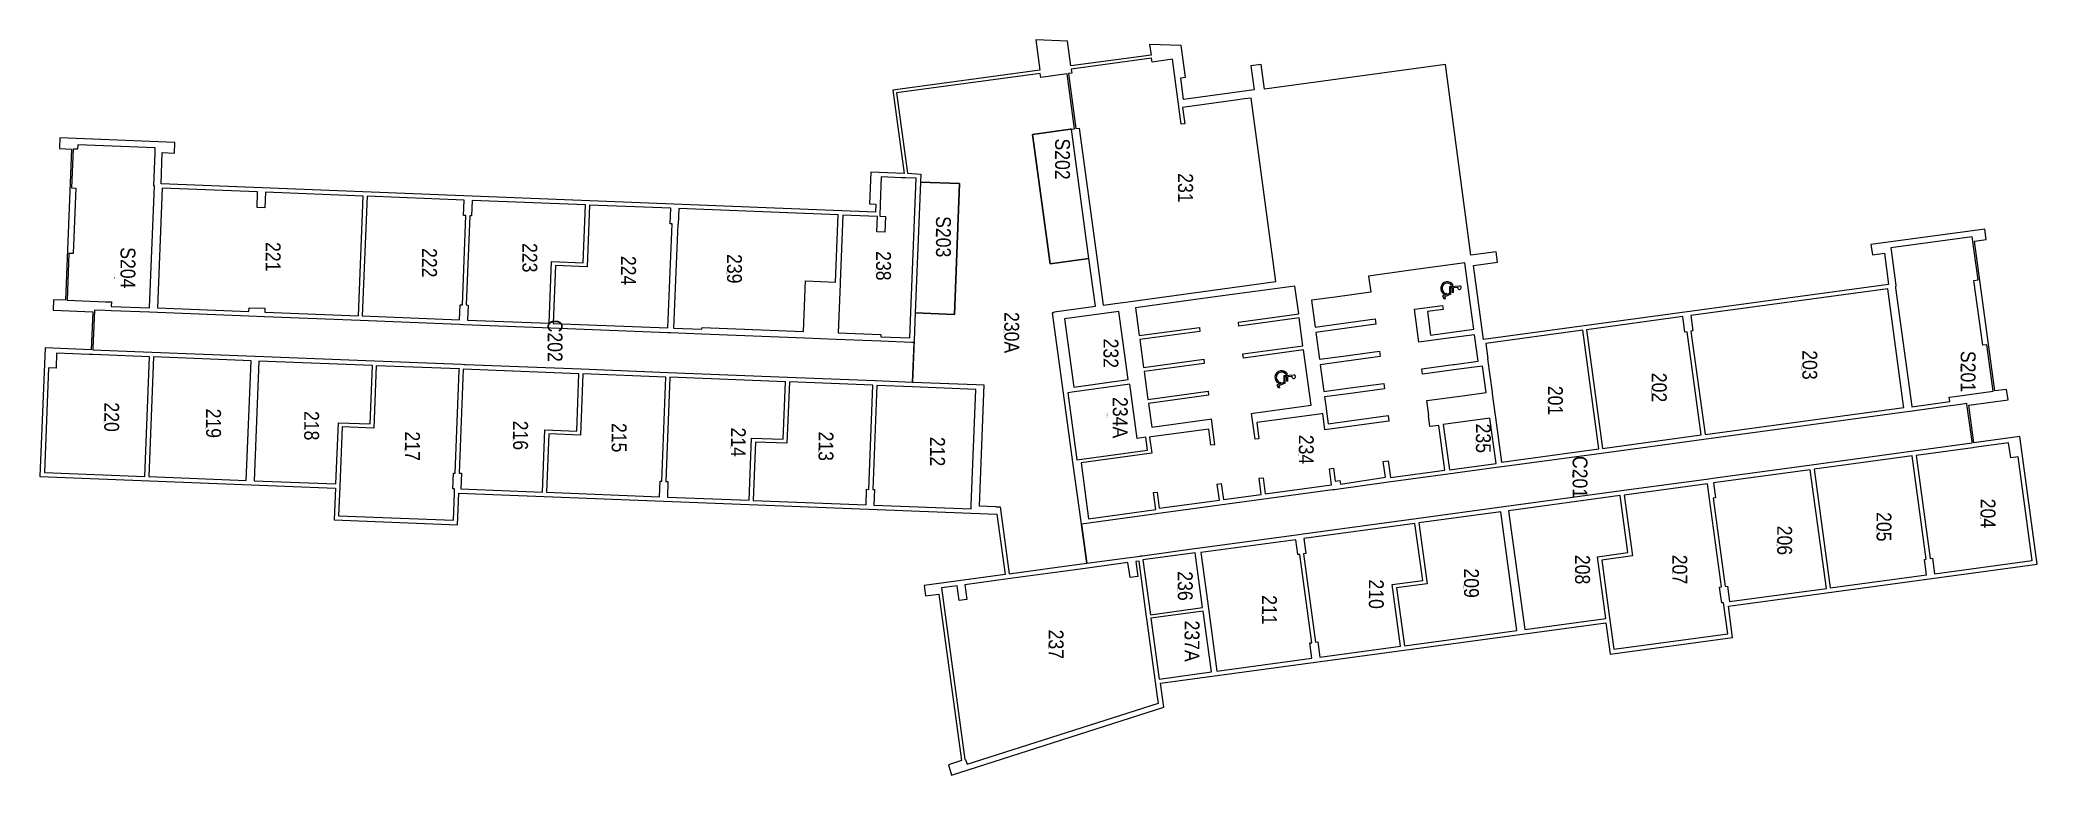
# Model space of a CAD drawing. Header units: inches. Extents: x 69235496 to 69238519, y 27654888 to 27656001.
import ezdxf

# ---------------------------------------------------------------- set-up
doc = ezdxf.new("R2010")
doc.units = ezdxf.units.IN
doc.header["$LTSCALE"] = 100
doc.header["$MEASUREMENT"] = 0
doc.layers.get('0').update_dxf_attribs({"linetype": 'CONTINUOUS'})
for name, color, linetype in [('A-IDEN-ICON', 4, 'CONTINUOUS'), ('A-IDEN-SNUM', 4, 'CONTINUOUS'), ('A-IDEN-VNUM', 4, 'CONTINUOUS'), ('AREA-ASSIGN', 7, 'CONTINUOUS'), ('AREA-GROSS', 1, 'CONTINUOUS')]:
    doc.layers.add(name, color=color, linetype=linetype)
doc.layers.get('0').off()
doc.styles.add('CP_ROOMSNUMBER', font='arial.ttf', dxfattribs={"height": 1})
doc.styles.add('CP_ROOMVNUMBER', font='arial.ttf', dxfattribs={"width": 0.85, "height": 0.075})

# ---------------------------------------------------------------- blocks, each defined once
blk = doc.blocks.new('CPHC')
for p, q in [((5.5, 8), (5, 15.8)), ((4.7, 9.6), (4.6, 10.7)), ((5.5, 8), (10.8, 8)), ((6.3, 11), (6.1, 14.1)), ((10, 11), (6.3, 11)), ((6.4, 10), (10, 10)), ((6.4, 9), (6.4, 10)), ((11.5, 9), (6.4, 9)), ((10, 11), (10, 10)), ((10.8, 8), (12.7, 3)), ((10.9, 5.7), (11.5, 4.2)), ((11.5, 9), (13.3, 4.3)), ((15.2, 3.9), (12.7, 3)), ((14.8, 4.9), (13.3, 4.3)), ((14.8, 4.9), (15.2, 3.9))]:
    blk.add_line(p, q)
for centre, radius, start, end in [((6.4, 15.5), 1.38, 260.2584, 166.6451), ((7, 6.3), 5, 118.3454, 334.8586), ((7, 6.3), 4, 125.1719, 350.8537)]:
    blk.add_arc(centre, radius, start, end)

msp = doc.modelspace()

# ---------------------------------------------------------------- linework, layer by layer
at = {"layer": 'AREA-ASSIGN', "flags": 128}
for points in [[(69237319.6, 27655911.7), (69237305.8, 27655909.8), (69237225.6, 27655898.9), (69237229, 27655874.2), (69237223.8, 27655873.5), (69237210.4, 27655971.8), (69237179.4, 27655967.6), (69237178.6, 27655973.3), (69237057.1, 27655956.8), (69237057.9, 27655950.8), (69237053, 27655950.1), (69237064.3, 27655866.9), (69237069.2, 27655867.6), (69237095.9, 27655671.5), (69237105.7, 27655599.6), (69237131, 27655603), (69237139.2, 27655604.2), (69237147, 27655605.2), (69237367, 27655635.1), (69237329.4, 27655913.1)], [(69236816.8, 27655483.1), (69236913, 27655479.3), (69236913, 27655479.3), (69236925, 27655478.8), (69236917.8, 27655295.9), (69236943, 27655294.9), (69236943, 27655294.3), (69236949.6, 27655294), (69236963.4, 27655192.8), (69237036, 27655202.6), (69237080.6, 27655208.7), (69237072.1, 27655270.7), (69237072, 27655271.3), (69237059.7, 27655361.8), (69237059.7, 27655361.8), (69237045.6, 27655466), (69237045.6, 27655466.1), (69237045.1, 27655469.7), (69237029, 27655588), (69237030, 27655588.2), (69237030, 27655588.3), (69237031.3, 27655588.5), (69237031.1, 27655589.5), (69237093.8, 27655598), (69237084, 27655669.9), (69237025.1, 27655661.9), (69236998.4, 27655858.1), (69237055.8, 27655865.9), (69237057.4, 27655866), (69237062.3, 27655866.6), (69237051, 27655949.9), (69237011.1, 27655944.4), (69237010.3, 27655950.4), (69236792.5, 27655920.8), (69236809.1, 27655799.1), (69236829.3, 27655797.8), (69236828.8, 27655785.8), (69236888.2, 27655783.5), (69236880.4, 27655585.6), (69236821, 27655588), (69236819.3, 27655546.3)], [(69235604.2, 27655604.3), (69235603.9, 27655597.5), (69235661.9, 27655595.2), (69235661.9, 27655596), (69235669.2, 27655780.3), (69235668.2, 27655780.3), (69235670.2, 27655830.8), (69235670.5, 27655837.8), (69235553.1, 27655842.4), (69235552.8, 27655835.5), (69235545.9, 27655835.8), (69235543.6, 27655776.9), (69235550, 27655776.6), (69235546.1, 27655677.7), (69235539.7, 27655677.9), (69235536.9, 27655607), (69235595.3, 27655604.7)], [(69236707.5, 27655634.3), (69236707.5, 27655634.2), (69236707.4, 27655631.6), (69236704.5, 27655557.5), (69236769.1, 27655555), (69236768.9, 27655551.5), (69236813, 27655549.8), (69236815, 27655602.1), (69236822.5, 27655791.6), (69236806.3, 27655792.2), (69236803.3, 27655792.3), (69236800.4, 27655792.5), (69236769.5, 27655793.7), (69236767.9, 27655752.2), (69236767.2, 27655734.3), (69236775.7, 27655733.9), (69236774.8, 27655709.9), (69236762.8, 27655710.4), (69236763.7, 27655733.8), (69236711.5, 27655735.9)], [(69235681.1, 27655776.6), (69235673.9, 27655595.5), (69235812.3, 27655590), (69235812.5, 27655595.7), (69235836.5, 27655594.8), (69235836.3, 27655589), (69235978, 27655583.5), (69235985.2, 27655764.6), (69235837.4, 27655770.4), (69235836.5, 27655747), (69235824.5, 27655747.4), (69235825.4, 27655770.9)], [(69235983.9, 27655583.2), (69236131.1, 27655577.4), (69236132, 27655600.2), (69236135.3, 27655600), (69236140.6, 27655735), (69236137.3, 27655735.1), (69236138.2, 27655758.5), (69235991.1, 27655764.3)], [(69236143.9, 27655599.7), (69236143, 27655576.9), (69236266.8, 27655572.1), (69236270.5, 27655665.5), (69236318.4, 27655663.6), (69236321.9, 27655751.3), (69236150.2, 27655758), (69236149.3, 27655734.6), (69236146.5, 27655734.7), (69236141.2, 27655599.8)], [(69236272.7, 27655571.8), (69236446.6, 27655565), (69236452.8, 27655722.6), (69236450, 27655722.8), (69236451, 27655746.2), (69236327.8, 27655751), (69236324.1, 27655657.5), (69236276.1, 27655659.4)], [(69236700.2, 27655634.5), (69236704.3, 27655736.2), (69236462.9, 27655745.7), (69236462, 27655722.3), (69236461.3, 27655722.3), (69236455.1, 27655564.7), (69236455.1, 27655564.6), (69236498.1, 27655562.9), (69236498.2, 27655565.7), (69236651.6, 27655559.6), (69236654.6, 27655636.3)], [(69238305.7, 27655629.3), (69238305, 27655626.5), (69238305.1, 27655625.8), (69238329.5, 27655446.3), (69238329.6, 27655446.3), (69238329.7, 27655445.6), (69238387.1, 27655453.4), (69238386.2, 27655460.2), (69238394.9, 27655461.4), (69238453, 27655469.3), (69238443.4, 27655539.6), (69238437.1, 27655538.8), (69238423.7, 27655636.9), (69238430, 27655637.7), (69238421.2, 27655703), (69238297.9, 27655686.2), (69238298.9, 27655679.4)], [(69237335.5, 27655396.5), (69237330.2, 27655435.6), (69237332.8, 27655436), (69237420.3, 27655447.9), (69237408.9, 27655531.8), (69237317.7, 27655519.4), (69237316.9, 27655525.6), (69237408, 27655538), (69237402.3, 27655580.1), (69237311.1, 27655567.7), (69237310.3, 27655573.9), (69237401.5, 27655586.3), (69237395.8, 27655628.4), (69237304.6, 27655616), (69237304.6, 27655616), (69237245.4, 27655608), (69237245.4, 27655608), (69237154.4, 27655595.6), (69237160.1, 27655553.5), (69237251.1, 27655565.9), (69237251.9, 27655559.7), (69237161, 27655547.3), (69237166.7, 27655505.2), (69237257.7, 27655517.6), (69237258.5, 27655511.4), (69237167.5, 27655499), (69237173.3, 27655456.9), (69237264.2, 27655469.3), (69237265.1, 27655463.1), (69237174.1, 27655450.7), (69237178.9, 27655415), (69237266.3, 27655426.9), (69237268.9, 27655427.3), (69237274.2, 27655388.2), (69237268.5, 27655387.4), (69237265.2, 27655411.9), (69237178, 27655400), (69237175.8, 27655399.8), (69237179.2, 27655375.4), (69237072, 27655360.8), (69237083.5, 27655276.1), (69237185, 27655289.9), (69237181.5, 27655315.6), (69237181.5, 27655315.7), (69237187.2, 27655316.4), (69237190.5, 27655291.9), (69237281.4, 27655304.2), (69237278.1, 27655328.5), (69237278.6, 27655328.8), (69237278.6, 27655328.6), (69237284.3, 27655329.3), (69237287.6, 27655305.1), (69237344.7, 27655312.8), (69237341.4, 27655337.3), (69237347.6, 27655338.1), (69237350.9, 27655313.7), (69237451.3, 27655327.3), (69237448, 27655351.8), (69237454.2, 27655352.7), (69237456.9, 27655333), (69237463.8, 27655333.9), (69237464.6, 27655328.4), (69237532.7, 27655339.2), (69237529.5, 27655362.9), (69237537, 27655363.9), (69237540.4, 27655338.7), (69237622.6, 27655349.9), (69237613.4, 27655417.5), (69237600.2, 27655415.7), (69237598, 27655432.2), (69237598.5, 27655432.3), (69237595.4, 27655454.9), (69237649.5, 27655462.2), (69237649.5, 27655462.2), (69237685.2, 27655467.1), (69237679.7, 27655507.2), (69237644, 27655502.4), (69237588.9, 27655494.9), (69237587.8, 27655503), (69237635.5, 27655509.5), (69237637.5, 27655509.8), (69237673.1, 27655514.6), (69237667.7, 27655554.8), (69237632, 27655549.9), (69237632, 27655549.9), (69237583.4, 27655543.3), (69237576.6, 27655593.3), (69237619.3, 27655599.1), (69237620.1, 27655592.9), (69237596.3, 27655589.7), (69237601.2, 27655554), (69237666.6, 27655562.9), (69237661.6, 27655599.5), (69237652.9, 27655663.4), (69237567.5, 27655651.8), (69237567.5, 27655651.8), (69237507.3, 27655643.6), (69237510.6, 27655619.1), (69237456.5, 27655611.8), (69237420.9, 27655607), (69237426.4, 27655566.3), (69237462.1, 27655571.2), (69237517.2, 27655578.7), (69237518.3, 27655570.5), (69237463.2, 27655563), (69237427.5, 27655558.2), (69237433, 27655517.5), (69237468.7, 27655522.4), (69237523.8, 27655529.9), (69237524.9, 27655521.7), (69237469.8, 27655514.2), (69237434.1, 27655509.4), (69237439.7, 27655468.7), (69237475.3, 27655473.6), (69237530.4, 27655481.1), (69237531.6, 27655472.9), (69237476.4, 27655465.4), (69237440.8, 27655460.6), (69237443.1, 27655443.5), (69237443.2, 27655442.4), (69237446.3, 27655419.9), (69237482, 27655424.8), (69237537.1, 27655432.3), (69237538.2, 27655424.1), (69237441.2, 27655410.9), (69237437.9, 27655435.3), (69237433.2, 27655434.7), (69237337.9, 27655421.7), (69237341.2, 27655397.3)], [(69238317.3, 27655447.1), (69238293.2, 27655624.3), (69237995, 27655583.7), (69237998.1, 27655560.4), (69237995.4, 27655560.1), (69238016.7, 27655403.8), (69238317.6, 27655444.7)], [(69236138.8, 27655509.8), (69236139.8, 27655509.8), (69236140.1, 27655509.8), (69236315, 27655502.9), (69236446.8, 27655497.7), (69236627.8, 27655490.5), (69236760.2, 27655485.3), (69236816.8, 27655483.1), (69236819.2, 27655543), (69236816, 27655543.1), (69236768.7, 27655545), (69236701.4, 27655547.7), (69236653.8, 27655549.5), (69236497.8, 27655555.7), (69236450.5, 27655557.6), (69236449.5, 27655557.6), (69236446.2, 27655557.7), (69236269.4, 27655564.7), (69236137.1, 27655569.9), (69236130.8, 27655570.2), (69235980.7, 27655576.1), (69235836, 27655581.8), (69235812, 27655582.8), (69235673.7, 27655588.2), (69235661.6, 27655588.7), (69235661.6, 27655588.7), (69235603.7, 27655591), (69235603.7, 27655591), (69235594.8, 27655591.3), (69235578.3, 27655592), (69235578.3, 27655591.3), (69235576.1, 27655534.4), (69235576, 27655532), (69235665, 27655528.5), (69235821.6, 27655522.3), (69236002.3, 27655515.2), (69236134, 27655510)], [(69237129.2, 27655589.7), (69237046.9, 27655578.6), (69237060.9, 27655475.5), (69237143.2, 27655486.7)], [(69237837.2, 27655562.3), (69237861.6, 27655382.7), (69238010.8, 27655403), (69237989.6, 27655559.3), (69237986.3, 27655558.8), (69237983.1, 27655582.1)], [(69237855.8, 27655381.9), (69237831.4, 27655561.5), (69237684.8, 27655541.6), (69237688, 27655518.3), (69237687.3, 27655518.2), (69237694.2, 27655467.8), (69237694.5, 27655465.2), (69237699, 27655432.2), (69237699.3, 27655429.6), (69237699.4, 27655429.6), (69237708.6, 27655361.9)], [(69235502.6, 27655346.3), (69235654.6, 27655340.3), (69235661.7, 27655521.4), (69235575.7, 27655524.8), (69235573.2, 27655524.9), (69235570.3, 27655525), (69235521.1, 27655526.9), (69235520.2, 27655504.2), (69235508.8, 27655504.6)], [(69235815.4, 27655515.3), (69235667.6, 27655521.1), (69235660.5, 27655340), (69235808.2, 27655334.2)], [(69235999.1, 27655508.1), (69235827.4, 27655514.8), (69235820.2, 27655333.7), (69235944, 27655328.8), (69235947.6, 27655421.5), (69235995.6, 27655419.6)], [(69236130.8, 27655502.9), (69236005, 27655507.8), (69236001.2, 27655413.5), (69235953.3, 27655415.4), (69235949.7, 27655325.4), (69235948, 27655280.6), (69236121.8, 27655273.8), (69236123.4, 27655315.2), (69236123.6, 27655321.3), (69236121, 27655321.4), (69236121.4, 27655333.6), (69236121.9, 27655345.3), (69236124.6, 27655345.2), (69236130.7, 27655500.5)], [(69236311.8, 27655495.7), (69236136.7, 27655502.6), (69236130.5, 27655345), (69236133.9, 27655344.9), (69236133, 27655321.4), (69236256.7, 27655316.5), (69236260.4, 27655410.7), (69236308.4, 27655408.8)], [(69236443.6, 27655490.5), (69236317.7, 27655495.5), (69236314, 27655402.7), (69236266.1, 27655404.6), (69236262.6, 27655316.3), (69236433.7, 27655309.5), (69236434.7, 27655333), (69236437.4, 27655332.9)], [(69236624.6, 27655483.4), (69236449.5, 27655490.3), (69236443.3, 27655332.7), (69236446.6, 27655332.5), (69236445.7, 27655309), (69236569.5, 27655304.2), (69236573.2, 27655398.3), (69236621.2, 27655396.4)], [(69236757, 27655478.2), (69236630.5, 27655483.2), (69236626.8, 27655390.3), (69236578.9, 27655392.2), (69236575.4, 27655303.9), (69236746.5, 27655297.2), (69236747.4, 27655320.7), (69236750.8, 27655320.5)], [(69236816.6, 27655475.8), (69236762.9, 27655477.9), (69236756.7, 27655320.3), (69236759.4, 27655320.2), (69236758.5, 27655296.7), (69236905.6, 27655290.9), (69236905.8, 27655296.5), (69236912.8, 27655472)], [(69237172.8, 27655379.8), (69237170.1, 27655399.5), (69237156.9, 27655397.8), (69237145.8, 27655479.7), (69237058.3, 27655467.8), (69237052, 27655467), (69237065.8, 27655365.2)], [(69238330.5, 27655439.1), (69238318.6, 27655437.5), (69238014.7, 27655396.2), (69237859.7, 27655375.1), (69237705.3, 27655354.1), (69237704.3, 27655354), (69237704.3, 27655354), (69237701, 27655353.5), (69237627.3, 27655343.5), (69237537.6, 27655331.3), (69237533.8, 27655330.8), (69237465.6, 27655321.5), (69237455.5, 27655320.1), (69237452.9, 27655319.8), (69237185.9, 27655283.5), (69237185.9, 27655283.5), (69237182.5, 27655283), (69237072.5, 27655268.1), (69237080.6, 27655208.7), (69237142, 27655217), (69237153.9, 27655218.6), (69237161.8, 27655219.7), (69237162.1, 27655219.8), (69237164.9, 27655220.1), (69237243.8, 27655230.9), (69237243.9, 27655230.9), (69237248.1, 27655231.4), (69237401.9, 27655252.3), (69237408.2, 27655253.2), (69237579.5, 27655276.5), (69237712.3, 27655294.5), (69237890.2, 27655318.7), (69238022.2, 27655336.7), (69238028.4, 27655337.5), (69238177.9, 27655357.8), (69238332.3, 27655378.8), (69238421.2, 27655390.9), (69238420.9, 27655393.3), (69238413.2, 27655449.7), (69238413.1, 27655450.4), (69238396.7, 27655448.1), (69238388, 27655446.9), (69238388, 27655446.9), (69238330.6, 27655439.1)], [(69237629.6, 27655350.4), (69237700.2, 27655360), (69237690.9, 27655428.5), (69237620.3, 27655418.9)], [(69238352.1, 27655191.3), (69238348.9, 27655214.5), (69238351.6, 27655214.9), (69238330.4, 27655371.2), (69238181.8, 27655351), (69238206.2, 27655171.4)], [(69238512, 27655212.9), (69238490.7, 27655370), (69238479.4, 27655368.5), (69238476.3, 27655391.1), (69238427.6, 27655384.4), (69238424.1, 27655384), (69238422.2, 27655383.7), (69238336.2, 27655372), (69238357.5, 27655215.7), (69238360.8, 27655216.2), (69238364, 27655192.9)], [(69238029.1, 27655307.3), (69238047.3, 27655173.5), (69238050.7, 27655174), (69238053.8, 27655150.7), (69238200.4, 27655170.6), (69238176, 27655350.2), (69238029.4, 27655330.3), (69238032.5, 27655307.8)], [(69237719.3, 27655288.2), (69237743.7, 27655108.6), (69237866.4, 27655125.3), (69237853.7, 27655218.6), (69237900, 27655224.9), (69237888.3, 27655311.1)], [(69238040.7, 27655158.6), (69238038.8, 27655172.4), (69238041.5, 27655172.8), (69238023.3, 27655306.5), (69238020.3, 27655329.1), (69237894.1, 27655311.9), (69237906.6, 27655219.9), (69237860.3, 27655213.6), (69237872.2, 27655126.1), (69237872.7, 27655122.8), (69237872.7, 27655122.8), (69237878.7, 27655078.5), (69238051.1, 27655101.9), (69238044.7, 27655149), (69238042, 27655148.6)], [(69237731.8, 27655107), (69237707.4, 27655286.6), (69237583.4, 27655269.7), (69237595.9, 27655177.7), (69237549.6, 27655171.4), (69237561.5, 27655083.8)], [(69237421.6, 27655064.8), (69237418.5, 27655088.1), (69237421.2, 27655088.4), (69237403, 27655222.2), (69237400.3, 27655221.8), (69237397.2, 27655244.4), (69237253.3, 27655224.8), (69237264.8, 27655140.1), (69237277.7, 27655045.2)], [(69237408.8, 27655223), (69237427, 27655089.2), (69237430.4, 27655089.7), (69237433.5, 27655066.4), (69237555.7, 27655083), (69237543, 27655176.4), (69237589.3, 27655182.7), (69237577.5, 27655268.9), (69237409.1, 27655246), (69237412.2, 27655223.5)], [(69237187.3, 27655009.9), (69237184.6, 27655029.3), (69237171.6, 27655124.7), (69237171.3, 27655127.4), (69237159.8, 27655212.1), (69237154.9, 27655211.5), (69237157.9, 27655188.9), (69237146.1, 27655187.3), (69237143, 27655209.8), (69237081.5, 27655201.5), (69237037, 27655195.4), (69236961.2, 27655185.1), (69236896.2, 27655176.3), (69236899.3, 27655153.7), (69236887.4, 27655152.1), (69236884.3, 27655174.7), (69236860.6, 27655171.5), (69236896, 27654911.4), (69236897.3, 27654911.6), (69236899.6, 27654904.5), (69237189, 27654997.1)], [(69237177, 27655130.8), (69237256.1, 27655141.6), (69237244.8, 27655224.4), (69237165.7, 27655213.7)], [(69237177.5, 27655125.6), (69237190, 27655033.3), (69237269.3, 27655044.1), (69237256.8, 27655136.3)]]:
    msp.add_lwpolyline(points, close=True, dxfattribs=at)
at = {"layer": 'AREA-ASSIGN'}
for points in [[(69237057.4, 27655866), (69237055.8, 27655865.9), (69236998.4, 27655858.1), (69237025.1, 27655661.9), (69237084, 27655669.9), (69237057.4, 27655866)], [(69236888.2, 27655783.5), (69236828.8, 27655785.8), (69236821, 27655588), (69236880.4, 27655585.6), (69236888.2, 27655783.5)]]:
    msp.add_lwpolyline(points, close=True, dxfattribs=at)
at = {"layer": 'AREA-GROSS'}
msp.add_lwpolyline([(69238440.3, 27655714.8), (69238267.8, 27655691.4), (69238270, 27655675.5), (69238288.2, 27655678), (69238294.6, 27655631), (69237681.3, 27655547.7), (69237666, 27655659.6), (69237702.4, 27655664.6), (69237700.2, 27655680.4), (69237662, 27655675.2), (69237623.6, 27655963.8), (69237349.9, 27655926.6), (69237344.8, 27655964.1), (69237328.9, 27655961.9), (69237333.9, 27655925.6), (69237227.2, 27655911.1), (69237222.8, 27655943.8), (69237230.2, 27655944.8), (69237223.8, 27655992.4), (69237175.8, 27655994.3), (69237177.9, 27655978.2), (69237056.4, 27655961.7), (69237051.4, 27655999.2), (69237003.4, 27656001.1), (69237009.6, 27655955.3), (69236786.9, 27655925.1), (69236804.1, 27655798.8), (69236753.8, 27655800.8), (69236751.9, 27655752.8), (69236761.4, 27655752.5), (69236760.9, 27655740.5), (69235679.1, 27655783.1), (69235680.9, 27655830.5), (69235699.3, 27655829.8), (69235699.9, 27655845.7), (69235526.1, 27655852.6), (69235525.4, 27655836.6), (69235543.4, 27655835.9), (69235534.4, 27655607.1), (69235516.4, 27655607.8), (69235515.8, 27655591.8), (69235575.7, 27655589.6), (69235573.5, 27655532.1), (69235503.5, 27655534.9), (69235495.8, 27655340), (69235943.1, 27655322.4), (69235941.2, 27655274.4), (69236128, 27655267), (69236129.9, 27655315), (69236944.6, 27655282.9), (69236957, 27655191.9), (69236834.4, 27655175.2), (69236836.5, 27655159.4), (69236856.8, 27655162.1), (69236891.1, 27654910.1), (69236871.2, 27654903.3), (69236876.1, 27654888), (69237197.1, 27654990.7), (69237192.1, 27655027), (69237866.7, 27655118.7), (69237873.1, 27655071.1), (69238058.4, 27655096.3), (69238052, 27655143.9), (69238519.3, 27655207.4), (69238493, 27655400.7), (69238423.7, 27655391.2), (69238415.9, 27655448.2), (69238475.4, 27655456.2), (69238473.3, 27655472), (69238455.4, 27655469.6), (69238424.6, 27655696.5), (69238442.4, 27655698.9), (69238440.3, 27655714.8)], close=True, dxfattribs=at)

# ---------------------------------------------------------------- block references
at = {"layer": 'A-IDEN-ICON', "lineweight": 5, "xscale": 2, "yscale": 2, "zscale": 2, "rotation": 270}
for p in [(69237613.9, 27655638.9), (69237362.9, 27655504.2)]:
    msp.add_blockref('CPHC', p, dxfattribs=at)

# ---------------------------------------------------------------- texts
at = {"layer": 'A-IDEN-SNUM', "style": 'CP_ROOMSNUMBER'}
for s, p in [('172ES20200', (69237031.8, 27655828.4)), ('172E023100', (69237218.1, 27655775.9)), ('172ES20300', (69236851.5, 27655710.8)), ('172E022100', (69235836.8, 27655671.7)), ('172E022300', (69236225.4, 27655670.2)), ('172ES20400', (69235608.5, 27655647)), ('172E022200', (69236073.5, 27655662.5)), ('172E022400', (69236374.9, 27655650.6)), ('172E023900', (69236535.3, 27655653.4)), ('172E023800', (69236760.8, 27655657.8)), ('172EC20200', (69236263.5, 27655554.1)), ('172E0230A0', (69236954.9, 27655565.6)), ('172E023200', (69237105.1, 27655525.4)), ('172E020300', (69238163.1, 27655507.8)), ('172ES20100', (69238402.8, 27655506.8)), ('172E020100', (69237778, 27655453.9)), ('172E020200', (69237935.2, 27655473.7)), ('172E022000', (69235592.3, 27655428.8)), ('172E0234A0', (69237110.6, 27655437.3)), ('172E021900', (69235746.5, 27655419.5)), ('172E021800', (69235895.1, 27655415.8)), ('172E021600', (69236211.3, 27655401.1)), ('172E021500', (69236360.5, 27655397.6)), ('172E023500', (69237669, 27655396.7)), ('172E021700', (69236047.7, 27655384.8)), ('172E021400', (69236541, 27655390.8)), ('172E021300', (69236673.8, 27655384.7)), ('172E021200', (69236842.6, 27655376.6)), ('172E023400', (69237400.9, 27655379.7)), ('172EC20100', (69237815.3, 27655347.8)), ('172E020400', (69238433, 27655283)), ('172E020600', (69238125, 27655242.1)), ('172E020500', (69238275.4, 27655262.7)), ('172E020800', (69237819.1, 27655197.9)), ('172E020700', (69237966.4, 27655198.1)), ('172E023600', (69237217.6, 27655173.1)), ('172E021000', (69237506.9, 27655160.7)), ('172E020900', (69237650.9, 27655177.4)), ('172E021100', (69237345, 27655136.9)), ('172E0237A0', (69237227.9, 27655098.5)), ('172E023700', (69237022.2, 27655084.8))]:
    msp.add_text(s, height=1, rotation=270, dxfattribs=at).set_placement(p)
at = {"layer": 'A-IDEN-VNUM', "style": 'CP_ROOMVNUMBER', "width": 0.85}
for s, p in [('S202', (69237032.7, 27655851.9)), ('231', (69237219, 27655799.3)), ('S203', (69236852.4, 27655734.3)), ('S204', (69235617.8, 27655687.2)), ('221', (69235837.7, 27655695.1)), ('222', (69236074.4, 27655686)), ('223', (69236226.2, 27655693.6)), ('224', (69236375.7, 27655674.1)), ('239', (69236536.1, 27655676.9)), ('238', (69236761.7, 27655681.3)), ('C202', (69236264.4, 27655577.6)), ('230A', (69236955.8, 27655589.1)), ('232', (69237106, 27655548.9)), ('203', (69238164, 27655531.2)), ('S201', (69238403.7, 27655530.3)), ('202', (69237936.1, 27655497.1)), ('234A', (69237120.1, 27655460.4)), ('201', (69237778.9, 27655477.4)), ('220', (69235593.2, 27655452.3)), ('219', (69235747.4, 27655442.9)), ('218', (69235895.9, 27655439.3)), ('216', (69236212.2, 27655424.6)), ('217', (69236048.6, 27655408.3)), ('215', (69236361.4, 27655421.1)), ('214', (69236541.9, 27655414.3)), ('213', (69236674.6, 27655408.2)), ('212', (69236843.5, 27655400.1)), ('234', (69237401.7, 27655403.2)), ('235', (69237669.8, 27655420.2)), ('C201', (69237816.2, 27655371.2)), ('204', (69238433.9, 27655306.5)), ('205', (69238276.3, 27655286.2)), ('206', (69238125.9, 27655265.6)), ('208', (69237820, 27655221.4)), ('207', (69237967.2, 27655221.6)), ('236', (69237218.5, 27655196.6)), ('210', (69237507.7, 27655184.2)), ('209', (69237651.8, 27655200.9)), ('211', (69237345.9, 27655160.4)), ('237A', (69237228.8, 27655122)), ('237', (69237023, 27655108.3))]:
    msp.add_text(s, height=22.5, rotation=270, dxfattribs=at).set_placement(p)

doc.saveas('drawing.dxf')
